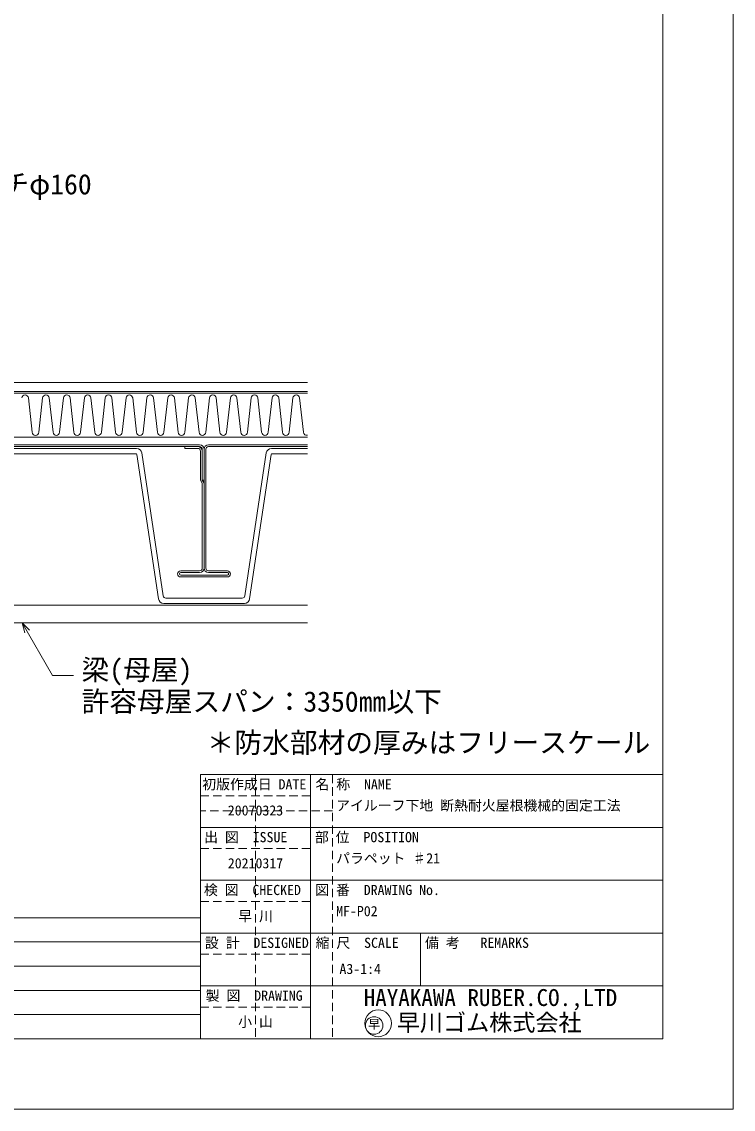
# Model space of a CAD drawing. Units: millimetres, scale not verified. Extents: x -840 to 840, y -594 to 594.
# Drawn here: x 436 to 840, y -594 to 23 of the extents above; entities that cross this region are included whole.
import ezdxf
from ezdxf.enums import TextEntityAlignment as Align

# ---------------------------------------------------------------- set-up
doc = ezdxf.new("R2010")
doc.units = ezdxf.units.MM
doc.header["$LTSCALE"] = 2
doc.linetypes.add('DASHED1', pattern=[1.8, 1.2, -0.6])
doc.linetypes.add('DASHED2', pattern=[3, 2, -1])
for name, color, linetype, lineweight in [('0-0_輪郭線', 7, 'DASHED2', 9), ('0-1_図面枠', 7, 'Continuous', 9), ('0-2_文字', 5, 'Continuous', 9), ('0-3_表題欄', 7, 'Continuous', 9), ('0-5_仮想線', 2, 'DASHED1', 9), ('0-8_断熱材', 4, 'Continuous', 9), ('0-9_躯体', 4, 'Continuous', 9), ('0-A_鋼材(受け鋼鈑)', 7, 'Continuous', 9), ('0-B_IBｼｰﾄ', 7, 'Continuous', 9), ('0-C_寸法線', 7, 'Continuous', 9)]:
    doc.layers.add(name, color=color, linetype=linetype, lineweight=lineweight)
doc.layers.add('0-4_0', color=7, linetype='Continuous')
doc.styles.add('ＭＳ ゴシック', font='')
doc.styles.get('ＭＳ ゴシック').set_extended_font_data('MS Gothic')

# ---------------------------------------------------------------- blocks, each defined once
blk = doc.blocks.new('囲い文字1')
at = {"layer": '0-2_文字'}
for p, q in [((0.269, -21.463), (0.153, -21.463)), ((0.5, -21.063), (0.384, -21.063)), ((0.731, -20.663), (0.615, -20.663)), ((0.934, -20.263), (0.846, -20.263)), ((1.022, -20.263), (0.934, -20.263)), ((1.253, -20.663), (1.137, -20.663)), ((1.484, -21.063), (1.368, -21.063)), ((1.715, -21.463), (1.599, -21.463)), ((-1.81, -25.063), (-1.925, -25.063)), ((-1.579, -24.663), (-1.694, -24.663)), ((-1.348, -24.263), (-1.463, -24.263)), ((-1.117, -23.863), (-1.232, -23.863)), ((-0.886, -23.463), (-1.001, -23.463)), ((-0.655, -23.063), (-0.77, -23.063)), ((-0.424, -22.663), (-0.539, -22.663)), ((-0.193, -22.263), (-0.309, -22.263)), ((0.038, -21.863), (-0.078, -21.863)), ((1.946, -21.863), (1.83, -21.863)), ((2.177, -22.263), (2.061, -22.263)), ((2.408, -22.663), (2.292, -22.663)), ((2.638, -23.063), (2.523, -23.063)), ((2.869, -23.463), (2.754, -23.463)), ((3.1, -23.863), (2.985, -23.863)), ((3.331, -24.263), (3.216, -24.263)), ((3.562, -24.663), (3.447, -24.663)), ((3.793, -25.063), (3.678, -25.063)), ((-2.272, -25.863), (-2.387, -25.863)), ((-2.041, -25.463), (-2.156, -25.463)), ((4.024, -25.463), (3.909, -25.463)), ((4.255, -25.863), (4.14, -25.863))]:
    blk.add_line(p, q, dxfattribs=at)
for points in [[(-2.329, -25.963), (0.934, -20.311), (0.934, -20.111), (-2.502, -26.063)], [(0.934, -20.311), (4.197, -25.963), (4.37, -26.063), (0.934, -20.111)], [(4.197, -25.963), (-2.329, -25.963), (-2.502, -26.063), (4.37, -26.063)]]:
    blk.add_lwpolyline(points, close=True, dxfattribs=at)
at = {"layer": '0-2_文字', "style": 'ＭＳ ゴシック'}
blk.add_text('1', height=3.651, dxfattribs=at).set_placement((-0.301, -26.315), align=Align.BOTTOM_LEFT)
blk = doc.blocks.new('U33')
at = {"layer": '0-4_0', "xscale": 3.446988, "yscale": 3.446988}
blk.add_blockref('囲い文字1', (8.327, 89.667), dxfattribs=at)
blk = doc.blocks.new('囲い文字2')
at = {"layer": '0-2_文字'}
for p, q in [((-13.922, 36.216), (-14.038, 36.216)), ((-13.691, 36.616), (-13.807, 36.616)), ((-13.488, 37.016), (-13.576, 37.016)), ((-13.4, 37.016), (-13.488, 37.016)), ((-13.169, 36.616), (-13.285, 36.616)), ((-12.938, 36.216), (-13.054, 36.216)), ((-16.001, 32.616), (-16.116, 32.616)), ((-15.77, 33.016), (-15.885, 33.016)), ((-15.539, 33.416), (-15.654, 33.416)), ((-15.308, 33.816), (-15.424, 33.816)), ((-15.077, 34.216), (-15.193, 34.216)), ((-14.846, 34.616), (-14.962, 34.616)), ((-14.615, 35.016), (-14.731, 35.016)), ((-14.384, 35.416), (-14.5, 35.416)), ((-14.153, 35.816), (-14.269, 35.816)), ((-12.707, 35.816), (-12.823, 35.816)), ((-12.477, 35.416), (-12.592, 35.416)), ((-12.246, 35.016), (-12.361, 35.016)), ((-12.015, 34.616), (-12.13, 34.616)), ((-11.784, 34.216), (-11.899, 34.216)), ((-11.553, 33.816), (-11.668, 33.816)), ((-11.322, 33.416), (-11.437, 33.416)), ((-11.091, 33.016), (-11.206, 33.016)), ((-10.86, 32.616), (-10.975, 32.616)), ((-16.694, 31.416), (-16.809, 31.416)), ((-16.463, 31.816), (-16.578, 31.816)), ((-16.232, 32.216), (-16.347, 32.216)), ((-10.629, 32.216), (-10.745, 32.216)), ((-10.398, 31.816), (-10.514, 31.816)), ((-10.167, 31.416), (-10.283, 31.416))]:
    blk.add_line(p, q, dxfattribs=at)
for points in [[(-16.751, 31.316), (-13.488, 36.968), (-13.488, 37.168), (-16.925, 31.216)], [(-13.488, 36.968), (-10.225, 31.316), (-10.052, 31.216), (-13.488, 37.168)], [(-10.225, 31.316), (-16.751, 31.316), (-16.925, 31.216), (-10.052, 31.216)]]:
    blk.add_lwpolyline(points, close=True, dxfattribs=at)
at = {"layer": '0-2_文字', "style": 'ＭＳ ゴシック'}
blk.add_text('2', height=3.651, dxfattribs=at).set_placement((-14.724, 30.963), align=Align.BOTTOM_LEFT)
blk = doc.blocks.new('U34')
at = {"layer": '0-4_0', "xscale": 3.446988, "yscale": 3.446988}
blk.add_blockref('囲い文字2', (58.041, -107.772), dxfattribs=at)
blk = doc.blocks.new('囲い文字3')
at = {"layer": '0-2_文字'}
for p, q in [((-6.169, 18.2), (-6.284, 18.2)), ((-5.938, 18.6), (-6.054, 18.6)), ((-5.707, 19), (-5.823, 19)), ((-5.476, 19.4), (-5.592, 19.4)), ((-5.245, 19.8), (-5.361, 19.8)), ((-5.042, 20.2), (-5.13, 20.2)), ((-4.954, 20.2), (-5.042, 20.2)), ((-4.723, 19.8), (-4.839, 19.8)), ((-4.492, 19.4), (-4.608, 19.4)), ((-4.261, 19), (-4.377, 19)), ((-4.03, 18.6), (-4.146, 18.6)), ((-3.799, 18.2), (-3.915, 18.2)), ((-8.247, 14.6), (-8.363, 14.6)), ((-8.017, 15), (-8.132, 15)), ((-7.786, 15.4), (-7.901, 15.4)), ((-7.555, 15.8), (-7.67, 15.8)), ((-7.324, 16.2), (-7.439, 16.2)), ((-7.093, 16.6), (-7.208, 16.6)), ((-6.862, 17), (-6.977, 17)), ((-6.631, 17.4), (-6.746, 17.4)), ((-6.4, 17.8), (-6.515, 17.8)), ((-3.568, 17.8), (-3.684, 17.8)), ((-3.337, 17.4), (-3.453, 17.4)), ((-3.107, 17), (-3.222, 17)), ((-2.876, 16.6), (-2.991, 16.6)), ((-2.645, 16.2), (-2.76, 16.2)), ((-2.414, 15.8), (-2.529, 15.8)), ((-2.183, 15.4), (-2.298, 15.4)), ((-1.952, 15), (-2.067, 15)), ((-1.721, 14.6), (-1.836, 14.6))]:
    blk.add_line(p, q, dxfattribs=at)
for points in [[(-8.305, 14.5), (-5.042, 20.152), (-5.042, 20.352), (-8.478, 14.4)], [(-5.042, 20.152), (-1.779, 14.5), (-1.605, 14.4), (-5.042, 20.352)], [(-1.779, 14.5), (-8.305, 14.5), (-8.478, 14.4), (-1.605, 14.4)]]:
    blk.add_lwpolyline(points, close=True, dxfattribs=at)
at = {"layer": '0-2_文字', "style": 'ＭＳ ゴシック'}
blk.add_text('3', height=3.651, dxfattribs=at).set_placement((-6.277, 14.147), align=Align.BOTTOM_LEFT)
blk = doc.blocks.new('U35')
at = {"layer": '0-4_0', "xscale": 3.446988, "yscale": 3.446988}
blk.add_blockref('囲い文字3', (28.926, -49.807), dxfattribs=at)
blk = doc.blocks.new('囲い文字4')
at = {"layer": '0-2_文字'}
for p, q in [((-6.789, 14.376), (-6.904, 14.376)), ((-6.558, 14.776), (-6.673, 14.776)), ((-6.327, 15.176), (-6.442, 15.176)), ((-6.096, 15.576), (-6.211, 15.576)), ((-5.865, 15.976), (-5.981, 15.976)), ((-5.662, 16.376), (-5.75, 16.376)), ((-5.574, 16.376), (-5.662, 16.376)), ((-5.343, 15.976), (-5.458, 15.976)), ((-5.112, 15.576), (-5.227, 15.576)), ((-4.881, 15.176), (-4.997, 15.176)), ((-4.65, 14.776), (-4.766, 14.776)), ((-4.419, 14.376), (-4.535, 14.376)), ((-8.867, 10.776), (-8.983, 10.776)), ((-8.636, 11.176), (-8.752, 11.176)), ((-8.405, 11.576), (-8.521, 11.576)), ((-8.174, 11.976), (-8.29, 11.976)), ((-7.944, 12.376), (-8.059, 12.376)), ((-7.713, 12.776), (-7.828, 12.776)), ((-7.482, 13.176), (-7.597, 13.176)), ((-7.251, 13.576), (-7.366, 13.576)), ((-7.02, 13.976), (-7.135, 13.976)), ((-4.188, 13.976), (-4.304, 13.976)), ((-3.957, 13.576), (-4.073, 13.576)), ((-3.726, 13.176), (-3.842, 13.176)), ((-3.495, 12.776), (-3.611, 12.776)), ((-3.264, 12.376), (-3.38, 12.376)), ((-3.034, 11.976), (-3.149, 11.976)), ((-2.803, 11.576), (-2.918, 11.576)), ((-2.572, 11.176), (-2.687, 11.176)), ((-2.341, 10.776), (-2.456, 10.776))]:
    blk.add_line(p, q, dxfattribs=at)
for points in [[(-8.925, 10.676), (-5.662, 16.328), (-5.662, 16.528), (-9.098, 10.576)], [(-5.662, 16.328), (-2.398, 10.676), (-2.225, 10.576), (-5.662, 16.528)], [(-2.398, 10.676), (-8.925, 10.676), (-9.098, 10.576), (-2.225, 10.576)]]:
    blk.add_lwpolyline(points, close=True, dxfattribs=at)
at = {"layer": '0-2_文字', "style": 'ＭＳ ゴシック'}
blk.add_text('4', height=3.651, dxfattribs=at).set_placement((-6.897, 10.323), align=Align.BOTTOM_LEFT)
blk = doc.blocks.new('U36')
at = {"layer": '0-4_0', "xscale": 3.446988, "yscale": 3.446988}
blk.add_blockref('囲い文字4', (31.063, -36.626), dxfattribs=at)
blk = doc.blocks.new('T16')
at = {"layer": '0-3_表題欄'}
for p, q in [((0, 0), (0, 137.5)), ((0, 137.5), (900, 137.5)), ((75, 0), (75, 137.5)), ((175, 0), (175, 137.5)), ((250, 0), (250, 137.5)), ((900, 0), (900, 137.5)), ((0, 110), (900, 110)), ((0, 82.5), (900, 82.5)), ((0, 55), (900, 55)), ((0, 27.5), (900, 27.5)), ((0, 0), (900, 0))]:
    blk.add_line(p, q, dxfattribs=at)
for name, p in [('U36', (25.953, 113.75)), ('U35', (25.953, 86.25)), ('U34', (25.953, 58.75)), ('U33', (25.953, 31.25))]:
    blk.add_blockref(name, p, dxfattribs=at)
at = {"layer": '0-3_表題欄', "style": 'ＭＳ ゴシック'}
for s, p in [('符号', (17.895, 3.902)), ('日付', (104.172, 4.044)), ('訂正者', (183.145, 3.939)), ('訂正概要', (535.895, 3.977))]:
    blk.add_text(s, height=14.43, dxfattribs=at).set_placement(p, align=Align.BOTTOM_LEFT)
blk = doc.blocks.new('表題欄(定義)')
at = {"layer": '0-3_表題欄'}
for p, q in [((-21.942, -100.175), (-21.942, -25.175)), ((-21.942, -25.175), (-21.942, -100.175)), ((-21.942, -25.175), (109.308, -25.175)), ((9.308, -25.175), (9.308, -100.175)), ((109.308, -25.175), (109.308, -100.175)), ((-21.942, -40.175), (109.308, -40.175)), ((-21.942, -40.175), (9.308, -40.175)), ((-21.942, -55.175), (109.308, -55.175)), ((-21.942, -70.175), (109.308, -70.175)), ((40.558, -70.175), (40.558, -85.175)), ((-21.942, -85.175), (109.308, -85.175)), ((-21.942, -100.175), (109.308, -100.175))]:
    blk.add_line(p, q, dxfattribs=at)
for centre, radius in [((28.503, -95.777), 3.799), ((27.344, -96.385), 2.487)]:
    blk.add_circle(centre, radius, dxfattribs=at)
at = {"layer": '0-5_仮想線'}
for p, q in [((-6.317, -25.175), (-6.317, -100.175)), ((15.558, -25.175), (15.558, -100.175)), ((-21.942, -31.175), (9.308, -31.175)), ((15.558, -35.487), (-21.942, -35.487)), ((-21.942, -46.175), (9.308, -46.175)), ((-21.942, -61.175), (9.308, -61.175)), ((-21.942, -76.175), (9.308, -76.175)), ((-21.942, -91.175), (9.308, -91.175))]:
    blk.add_line(p, q, dxfattribs=at)
at = {"layer": '0-3_表題欄', "style": 'ＭＳ ゴシック'}
for s, height, p in [('初版作成日 DATE', 2.889, (-21.448, -30.23)), ('名 称  NAME', 2.889, (10.704, -30.23)), ('出 図  ISSUE', 2.889, (-20.913, -45.23)), ('部 位  POSITION', 2.889, (10.552, -45.23)), ('検 図  CHECKED', 2.889, (-20.972, -60.23)), ('図 番  DRAWING No.', 2.889, (10.626, -60.23)), ('設 計  DESIGNED', 2.889, (-20.698, -75.23)), ('縮 尺  SCALE', 2.889, (10.728, -75.23)), ('備 考   REMARKS', 2.889, (41.802, -75.23)), ('製 図  DRAWING', 2.889, (-20.472, -90.23)), ('HAYAKAWA RUBER.CO.,LTD', 4.809, (24.395, -92.314)), ('早川ゴム株式会社', 4.809, (33.785, -99.399)), ('早', 2.493, (25.658, -98.029))]:
    blk.add_text(s, height=height, dxfattribs=at).set_placement(p, align=Align.BOTTOM_LEFT)

msp = doc.modelspace()

# ---------------------------------------------------------------- linework, layer by layer
at = {"layer": '0-0_輪郭線', "color": 2, "linetype": 'Continuous'}
msp.add_lwpolyline([(800, 554), (-800, 554), (-800, -554), (800, -554)], close=True, dxfattribs=at)
at = {"layer": '0-1_図面枠'}
msp.add_lwpolyline([(840, -594), (840, 594), (-840, 594), (-840, -594)], close=True, dxfattribs=at)
at = {"layer": '0-8_断熱材', "color": 7}
for p, q in [((-16.735, -187.358), (598.183, -187.358)), ((598.183, -212.358), (-16.735, -212.358))]:
    msp.add_line(p, q, dxfattribs=at)
at = {"layer": '0-8_断熱材'}
for p, q in [((439.756, -190.079), (441.923, -209.637)), ((447.846, -190.079), (445.679, -209.637)), ((451.601, -190.079), (453.768, -209.637)), ((459.691, -190.079), (457.524, -209.637)), ((463.447, -190.079), (465.614, -209.637)), ((471.537, -190.079), (469.37, -209.637)), ((475.293, -190.079), (477.46, -209.637)), ((483.382, -190.079), (481.215, -209.637)), ((487.138, -190.079), (489.305, -209.637)), ((495.228, -190.079), (493.061, -209.637)), ((498.984, -190.079), (501.151, -209.637)), ((507.074, -190.079), (504.907, -209.637)), ((510.829, -190.079), (512.996, -209.637)), ((518.919, -190.079), (516.752, -209.637)), ((522.675, -190.079), (524.842, -209.637)), ((530.765, -190.079), (528.598, -209.637)), ((534.521, -190.079), (536.688, -209.637)), ((542.611, -190.079), (540.443, -209.637)), ((546.366, -190.079), (548.533, -209.637)), ((554.456, -190.079), (552.289, -209.637)), ((558.212, -190.079), (560.379, -209.637)), ((566.302, -190.079), (564.135, -209.637)), ((570.057, -190.079), (572.225, -209.637)), ((578.147, -190.079), (575.98, -209.637)), ((581.903, -190.079), (584.07, -209.637)), ((589.993, -190.079), (587.826, -209.637)), ((593.749, -190.079), (595.916, -209.637))]:
    msp.add_line(p, q, dxfattribs=at)
for centre, start, end in [((437.878, -190.255), 5.35135, 174.64865), ((449.723, -190.255), 5.35135, 174.64865), ((461.569, -190.255), 5.35135, 174.64865), ((473.415, -190.255), 5.35135, 174.64865), ((485.26, -190.255), 5.35135, 174.64865), ((497.106, -190.255), 5.35135, 174.64865), ((508.952, -190.255), 5.35135, 174.64865), ((520.797, -190.255), 5.35135, 174.64865), ((532.643, -190.255), 5.35135, 174.64865), ((544.488, -190.255), 5.35135, 174.64865), ((556.334, -190.255), 5.35135, 174.64865), ((568.18, -190.255), 5.35135, 174.64865), ((580.025, -190.255), 5.35135, 174.64865), ((591.871, -190.255), 5.35135, 174.64865), ((443.801, -209.461), 185.35135, 354.64865), ((455.646, -209.461), 185.35135, 354.64865), ((467.492, -209.461), 185.35135, 354.64865), ((479.338, -209.461), 185.35135, 354.64865), ((491.183, -209.461), 185.35135, 354.64865), ((503.029, -209.461), 185.35135, 354.64865), ((514.874, -209.461), 185.35135, 354.64865), ((526.72, -209.461), 185.35135, 354.64865), ((538.566, -209.461), 185.35135, 354.64865), ((550.411, -209.461), 185.35135, 354.64865), ((562.257, -209.461), 185.35135, 354.64865), ((574.102, -209.461), 185.35135, 354.64865), ((585.948, -209.461), 185.35135, 354.64865), ((597.794, -209.461), 185.35135, 281.92193)]:
    msp.add_arc(centre, 1.886, start, end, dxfattribs=at)
at = {"layer": '0-9_躯体', "color": 7}
for p, q in [((-16.735, -307.758), (598.183, -307.758)), ((-16.735, -317.758), (598.183, -317.758))]:
    msp.add_line(p, q, dxfattribs=at)
at = {"layer": '0-A_鋼材(受け鋼鈑)'}
for p, q in [((335.007, -216.758), (537.007, -216.758)), ((537.007, -217.758), (335.007, -217.758)), ((501.201, -218.758), (370.812, -218.758)), ((371.114, -221.758), (500.899, -221.758)), ((501.393, -222.184), (513.645, -304.187)), ((516.29, -302.451), (504.168, -221.315)), ((536.007, -217.758), (528.507, -217.758)), ((528.507, -218.758), (528.507, -217.758)), ((528.507, -218.758), (536.007, -218.758)), ((537.507, -220.258), (537.507, -236.758)), ((538.507, -219.258), (538.507, -220.258)), ((538.507, -220.258), (538.507, -236.758)), ((539.507, -286.758), (539.507, -219.258)), ((540.507, -219.258), (540.507, -286.758)), ((542.007, -216.758), (598.183, -216.758)), ((598.183, -217.758), (542.007, -217.758)), ((574.845, -221.315), (562.723, -302.451)), ((565.374, -304.143), (577.62, -222.184)), ((598.183, -218.758), (577.812, -218.758)), ((578.114, -221.758), (598.183, -221.758)), ((538.507, -236.758), (539.507, -236.758)), ((538.507, -236.758), (539.507, -238.49)), ((526.257, -288.258), (537.007, -288.258)), ((537.007, -289.258), (526.257, -289.258)), ((552.757, -288.258), (542.007, -288.258)), ((542.007, -289.258), (552.757, -289.258)), ((526.257, -290.758), (552.757, -290.758)), ((552.757, -291.758), (526.257, -291.758)), ((516.614, -306.758), (562.399, -306.758)), ((561.235, -303.758), (517.778, -303.758))]:
    msp.add_line(p, q, dxfattribs=at)
msp.add_lwpolyline([(537.507, -236.758), (538.507, -238.49), (538.507, -286.758)], dxfattribs=at)
for centre, radius, start, end in [((500.899, -222.258), 0.5, 8.49728, 90), ((501.201, -221.758), 3, 8.49728, 90), ((536.007, -220.258), 2.5, 0, 90), ((536.007, -220.258), 1.5, 0, 90), ((537.007, -219.258), 2.5, 0, 90), ((537.007, -219.258), 1.5, 0, 90), ((542.007, -219.258), 2.5, 90, 180), ((542.007, -219.258), 1.5, 90, 180), ((577.812, -221.758), 3, 90, 171.50232), ((578.114, -222.258), 0.5, 90, 171.50232), ((526.257, -290.008), 1.75, 90, 270), ((526.257, -290.008), 0.75, 90, 270), ((537.007, -286.758), 1.5, 270, 0), ((537.007, -286.758), 2.5, 270, 0), ((542.007, -286.758), 2.5, 180, 270), ((542.007, -286.758), 1.5, 180, 270), ((552.757, -290.008), 1.75, 270, 90), ((552.757, -290.008), 0.75, 270, 90), ((517.778, -302.258), 1.5, 187.37968, 270), ((561.235, -302.258), 1.5, 270, 352.61952), ((516.614, -303.758), 3, 188.22236, 270), ((562.399, -303.758), 3, 270, 352.61952)]:
    msp.add_arc(centre, radius, start, end, dxfattribs=at)
at = {"layer": '0-B_IBｼｰﾄ'}
for p, q in [((-16.735, -181.358), (598.183, -181.358)), ((-16.735, -186.358), (598.183, -186.358))]:
    msp.add_line(p, q, dxfattribs=at)
at = {"layer": '0-C_寸法線'}
for p, q in [((436.167, -317.758), (453.427, -347.653)), ((453.427, -347.653), (465.427, -347.653))]:
    msp.add_line(p, q, dxfattribs=at)
msp.add_lwpolyline([(440.41, -322.001), (436.167, -317.758), (437.72, -323.554)], dxfattribs=at)

# ---------------------------------------------------------------- block references
at = {"layer": '0-3_表題欄'}
for name, p, xscale, yscale in [('表題欄(定義)', (581.384, -353.65), 2, 2), ('T16', (87.5, -554), 0.5, 0.5)]:
    msp.add_blockref(name, p, dxfattribs=dict(at, xscale=xscale, yscale=yscale))

# ---------------------------------------------------------------- texts
at = {"layer": '0-2_文字', "color": 7, "style": 'ＭＳ ゴシック'}
for s, p in [('IBディスクパッチφ160', (314.343, -77.994)), ('梁(母屋)', (469.968, -353.712)), ('許容母屋スパン：3350㎜以下', (469.968, -371.712)), ('＊防水部材の厚みはフリースケール', (541.016, -395.019))]:
    msp.add_text(s, height=11.54, dxfattribs=at).set_placement(p, align=Align.BOTTOM_LEFT)
at = {"layer": '0-3_表題欄', "style": 'ＭＳ ゴシック'}
for s, p in [('アイルーフ下地 断熱耐火屋根機械的固定工法', (614.5, -426.11)), ('20070323', (553.002, -428.937)), ('パラペット ♯21', (614.5, -456.11)), ('20210317', (553.002, -458.937)), ('早 川', (558.907, -488.937)), ('MF-P02', (614.5, -486.11)), ('A3-1:4', (616.399, -518.937)), ('小 山', (558.907, -548.937))]:
    msp.add_text(s, height=5.777, dxfattribs=at).set_placement(p, align=Align.BOTTOM_LEFT)

doc.saveas('drawing.dxf')
